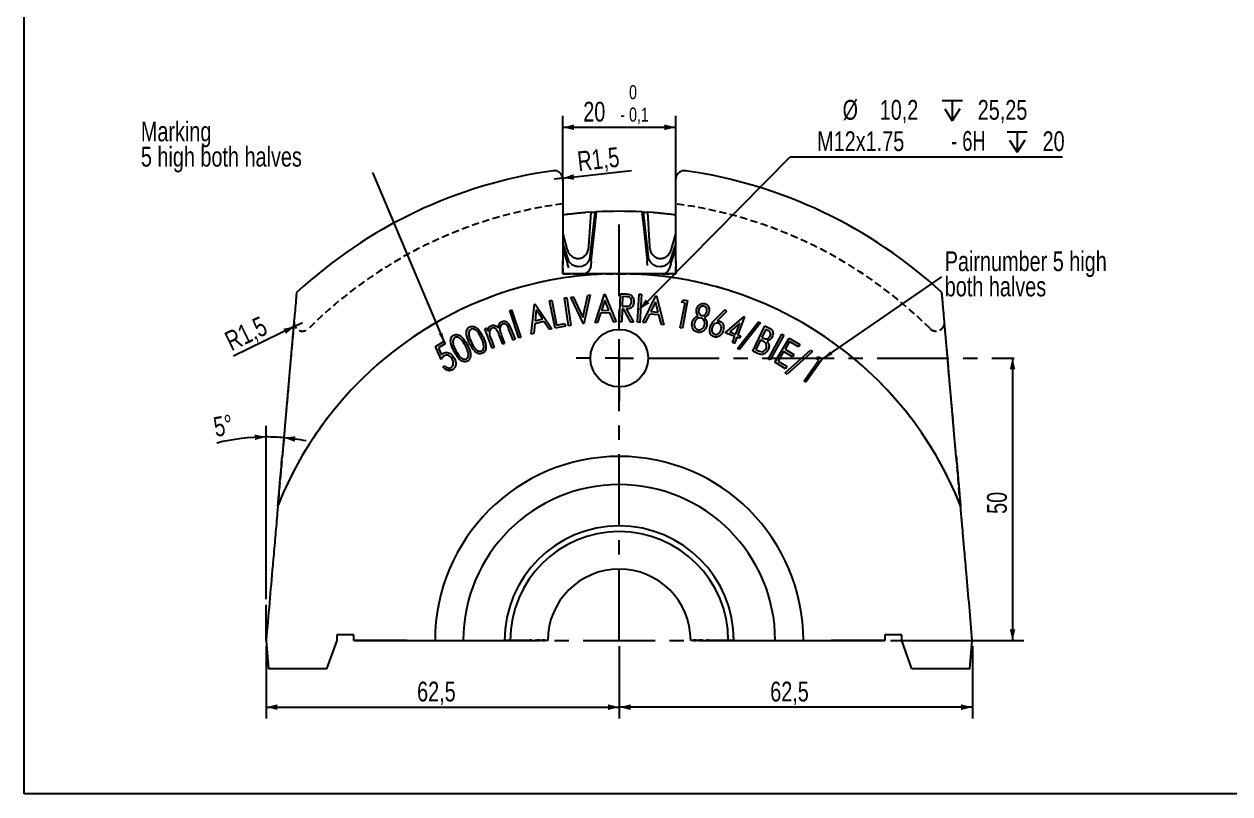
# Model space of a CAD drawing. Header units: millimetres. Extents: x 8 to 832, y 8 to 585.
# Drawn here: x 8 to 221.4, y 8 to 144.3 of the extents above; entities that cross this region are included whole.
import ezdxf

# ---------------------------------------------------------------- set-up
doc = ezdxf.new("R2010")
doc.units = ezdxf.units.MM
doc.linetypes.add('CENTERX2', pattern=[20.32, 12.7, -2.54, 2.54, -2.54])
doc.linetypes.add('HIDDEN', pattern=[1.905, 1.27, -0.635])
for name, color, linetype in [('CENTERLINE', 4, 'CENTERX2'), ('DIMENSIONS', 2, 'Continuous'), ('HIDDEN', 3, 'HIDDEN'), ('TEXT', 2, 'Continuous')]:
    doc.layers.add(name, color=color, linetype=linetype)
doc.layers.add('OUTLINE', color=7, linetype='Continuous', lineweight=25)
doc.styles.add('SLDTEXTSTYLE0', font='TXT', dxfattribs={"width": 0.75})
doc.styles.add('SLDTEXTSTYLE6', font='TXT', dxfattribs={"width": 0.6875})
doc.dimstyles.new('SLDDIMSTYLE14', dxfattribs={"dimtxt": 3.5, "dimasz": 2, "dimexe": 0, "dimexo": 0.0625, "dimgap": 0.875, "dimtad": 1, "dimdec": 4, "dimzin": 12, "dimdsep": 46, "dimtxsty": 'SLDTEXTSTYLE0', "dimsah": 1, "dimcen": 0.09, "dimazin": 3, "dimtfac": 1, "dimtofl": 0, "dimtmove": 0, "dimatfit": 3, "dimfxl": 0, "dimfrac": 2, "dimtolj": 1, "dimtzin": 12, "dimarcsym": 0})
doc.dimstyles.new('SLDDIMSTYLE2', dxfattribs={"dimtxt": 3.5, "dimasz": 2, "dimexe": 0, "dimexo": 0.0625, "dimgap": 0.875, "dimtad": 1, "dimrnd": 1e-09, "dimzin": 12, "dimdsep": 46, "dimtxsty": 'SLDTEXTSTYLE0', "dimsah": 1, "dimcen": 0.09, "dimadec": 0, "dimazin": 3, "dimtfac": 1, "dimtofl": 0, "dimtmove": 0, "dimatfit": 3, "dimfxl": 0, "dimfrac": 2, "dimtolj": 1, "dimtzin": 12, "dimarcsym": 0})
doc.dimstyles.new('SLDDIMSTYLE21', dxfattribs={"dimtxt": 0.18, "dimasz": 2, "dimexe": 0, "dimexo": 0.0625, "dimgap": 0, "dimtad": 0, "dimtih": 1, "dimtoh": 1, "dimdec": 0, "dimrnd": 1e-09, "dimzin": 0, "dimdsep": 46, "dimtxsty": 'Standard', "dimsah": 1, "dimcen": 0.09, "dimadec": 0, "dimazin": 0, "dimtfac": 2, "dimtdec": 0, "dimtofl": 0, "dimtmove": 0, "dimatfit": 3, "dimfxl": 0, "dimfrac": 2, "dimtolj": 1, "dimtzin": 0, "dimarcsym": 0})
doc.dimstyles.new('SLDDIMSTYLE23', dxfattribs={"dimtxt": 3.5, "dimasz": 2, "dimexe": 0, "dimexo": 0.0625, "dimgap": 0.875, "dimtad": 1, "dimdec": 1, "dimrnd": 1e-09, "dimzin": 12, "dimdsep": 46, "dimtxsty": 'SLDTEXTSTYLE0', "dimsah": 1, "dimcen": 0.09, "dimadec": 0, "dimazin": 3, "dimtol": 1, "dimtm": 0.1, "dimtfac": 1, "dimtdec": 1, "dimtofl": 0, "dimtmove": 0, "dimatfit": 3, "dimfxl": 0, "dimfrac": 2, "dimtolj": 1, "dimarcsym": 0})
doc.dimstyles.new('SLDDIMSTYLE24', dxfattribs={"dimtxt": 3.5, "dimasz": 2, "dimexe": 0, "dimexo": 0.0625, "dimgap": 0.875, "dimtad": 0, "dimtih": 1, "dimtoh": 1, "dimdec": 1, "dimrnd": 1e-09, "dimzin": 12, "dimdsep": 46, "dimtxsty": 'SLDTEXTSTYLE0', "dimsah": 1, "dimcen": 0, "dimadec": 0, "dimazin": 3, "dimtfac": 1, "dimtofl": 0, "dimtmove": 0, "dimatfit": 3, "dimfxl": 0, "dimfrac": 2, "dimtolj": 1, "dimtzin": 12, "dimarcsym": 0})
doc.dimstyles.new('SLDDIMSTYLE6', dxfattribs={"dimtxt": 3.5, "dimasz": 2, "dimexe": 0, "dimexo": 0.0625, "dimgap": 0.875, "dimtad": 1, "dimrnd": 1e-09, "dimzin": 12, "dimdsep": 46, "dimtxsty": 'SLDTEXTSTYLE0', "dimsah": 1, "dimcen": 0, "dimadec": 0, "dimazin": 3, "dimtfac": 1, "dimtofl": 0, "dimtmove": 0, "dimatfit": 3, "dimfxl": 0, "dimfrac": 2, "dimtolj": 1, "dimtzin": 12, "dimarcsym": 0})

# ---------------------------------------------------------------- blocks, each defined once
blk = doc.blocks.new('_D_85')
at = {"layer": 'DIMENSIONS'}
for p, q in [((50.84, 34.16), (50.84, 21.36)), ((113.34, 34.16), (113.34, 21.36)), ((50.84, 23.36), (113.34, 23.36))]:
    blk.add_line(p, q, dxfattribs=at)
for points in [[(50.84, 23.36), (52.84, 22.86), (52.84, 23.86)], [(113.34, 23.36), (111.34, 23.86), (111.34, 22.86)]]:
    blk.add_solid(points, dxfattribs=at)
at = {"layer": 'DIMENSIONS', "insert": (77.56, 27.87), "char_height": 3.5, "attachment_point": 1, "style": 'SLDTEXTSTYLE0'}
blk.add_mtext('62,5', dxfattribs=at)
blk = doc.blocks.new('_D_86')
at = {"layer": 'DIMENSIONS'}
for p, q in [((113.34, 34.16), (113.34, 21.36)), ((175.84, 34.16), (175.84, 21.36)), ((175.84, 23.36), (113.34, 23.36))]:
    blk.add_line(p, q, dxfattribs=at)
for points in [[(113.34, 23.36), (115.34, 22.86), (115.34, 23.86)], [(175.84, 23.36), (173.84, 23.86), (173.84, 22.86)]]:
    blk.add_solid(points, dxfattribs=at)
at = {"layer": 'DIMENSIONS', "insert": (140.06, 27.87), "char_height": 3.5, "attachment_point": 1, "style": 'SLDTEXTSTYLE0'}
blk.add_mtext('62,5', dxfattribs=at)
blk = doc.blocks.new('_D_87')
at = {"layer": 'DIMENSIONS'}
for p, q in [((182.95, 85.16), (182.95, 35.16)), ((161.34, 35.16), (184.95, 35.16))]:
    blk.add_line(p, q, dxfattribs=at)
for points in [[(182.95, 85.16), (182.45, 83.16), (183.45, 83.16)], [(182.95, 35.16), (183.45, 37.16), (182.45, 37.16)]]:
    blk.add_solid(points, dxfattribs=at)
at = {"layer": 'DIMENSIONS', "insert": (178.44, 57.58), "char_height": 3.5, "attachment_point": 1, "rotation": 90, "style": 'SLDTEXTSTYLE0'}
blk.add_mtext('50', dxfattribs=at)
blk = doc.blocks.new('_D_88')
at = {"layer": 'DIMENSIONS'}
blk.add_line((50.84, 42.48), (50.84, 73.2), dxfattribs=at)
for start, end in [(90, 103.9937), (85, 90), (78.6498, 85)]:
    blk.add_arc((50.84, 35.16), 36.04, start, end, dxfattribs=at)
for points in [[(50.84, 71.2), (48.82, 71.65), (48.85, 70.65)], [(53.98, 71.06), (55.91, 70.34), (56.02, 71.33)]]:
    blk.add_solid(points, dxfattribs=at)
at = {"layer": 'DIMENSIONS', "insert": (41.28, 74.63), "char_height": 3.5, "attachment_point": 1, "rotation": 10.4587, "style": 'SLDTEXTSTYLE0'}
blk.add_mtext('5°', dxfattribs=at)
blk = doc.blocks.new('_D_89')
at = {"layer": 'DIMENSIONS'}
for p, q in [((103.34, 116.54), (103.34, 128.04)), ((103.34, 126.04), (123.34, 126.04)), ((123.34, 116.54), (123.34, 128.04))]:
    blk.add_line(p, q, dxfattribs=at)
for points in [[(103.34, 126.04), (105.34, 125.54), (105.34, 126.54)], [(123.34, 126.04), (121.34, 126.54), (121.34, 125.54)]]:
    blk.add_solid(points, dxfattribs=at)
at = {"layer": 'DIMENSIONS', "attachment_point": 1, "style": 'SLDTEXTSTYLE0'}
for s, insert, char_height in [('0', (115.08, 133.51), 2.5), ('20', (106.97, 130.56), 3.5), ('-', (113.52, 129.54), 2.5), ('0,1', (115.08, 129.54), 2.5)]:
    blk.add_mtext(s, dxfattribs=dict(at, insert=insert, char_height=char_height))
blk = doc.blocks.new('SW_SYMBOL_HOLE_DEPTH')
at = {"layer": 'DIMENSIONS', "color": 0}
for p, q in [((0, 875), (800, 875)), ((100, 555), (400, 75)), ((400, 875), (400, 75)), ((700, 555), (400, 75))]:
    blk.add_line(p, q, dxfattribs=at)
blk = doc.blocks.new('_D_90')
at = {"layer": 'DIMENSIONS'}
for p, q in [((116.92, 93.79), (143.61, 120.82)), ((143.61, 120.82), (191.79, 120.82))]:
    blk.add_line(p, q, dxfattribs=at)
blk.add_solid([(116.92, 93.79), (118.68, 94.86), (117.97, 95.56)], dxfattribs=at)
at = {"layer": 'DIMENSIONS', "xscale": 0.004470703125, "yscale": 0.004470703125, "zscale": 0.004470703125}
for p in [(170.5, 126.85), (181.98, 121.3)]:
    blk.add_blockref('SW_SYMBOL_HOLE_DEPTH', p, dxfattribs=at)
at = {"layer": 'DIMENSIONS', "char_height": 3.5, "attachment_point": 1}
for s, insert, style in [('%%c', (152.87, 130.88), 'SLDTEXTSTYLE0'), ('10,2', (159.44, 130.88), 'SLDTEXTSTYLE0'), ('25,25', (176.79, 130.88), 'SLDTEXTSTYLE0'), ('M12x1.75', (148.37, 125.33), 'SLDTEXTSTYLE0'), ('- 6H', (172.09, 125.38), 'SLDTEXTSTYLE6'), ('20', (188.27, 125.33), 'SLDTEXTSTYLE0')]:
    blk.add_mtext(s, dxfattribs=dict(at, insert=insert, style=style))
blk = doc.blocks.new('_D_91')
at = {"layer": 'DIMENSIONS'}
for q in [(115.5, 118.41), (101.84, 116.86)]:
    blk.add_line((103.33, 117.03), q, dxfattribs=at)
blk.add_solid([(103.33, 117.03), (105.37, 116.75), (105.26, 117.75)], dxfattribs=at)
at = {"layer": 'DIMENSIONS', "insert": (105.76, 121.73), "char_height": 3.5, "attachment_point": 1, "rotation": 6.4889, "style": 'SLDTEXTSTYLE0'}
blk.add_mtext('R1,5', dxfattribs=at)
blk = doc.blocks.new('_D_92')
at = {"layer": 'DIMENSIONS'}
for q in [(45.08, 85.54), (57.27, 91.45)]:
    blk.add_line((55.92, 90.8), q, dxfattribs=at)
blk.add_solid([(55.92, 90.8), (53.9, 90.37), (54.34, 89.47)], dxfattribs=at)
at = {"layer": 'DIMENSIONS', "insert": (43.16, 89.49), "char_height": 3.5, "attachment_point": 1, "rotation": 25.8867, "style": 'SLDTEXTSTYLE0'}
blk.add_mtext('R1,5', dxfattribs=at)
blk = doc.blocks.new('SW_NOTE_0_11')
at = {"layer": 'TEXT', "color": 0, "char_height": 3.5, "attachment_point": 1, "style": 'SLDTEXTSTYLE0'}
for s, insert in [('Marking', (-41.03, 9.02)), ('5 high both halves', (-41.03, 4.55))]:
    blk.add_mtext(s, dxfattribs=dict(at, insert=insert))
blk = doc.blocks.new('SW_NOTE_0_12')
at = {"layer": 'TEXT', "color": 0, "char_height": 3.5, "attachment_point": 1, "style": 'SLDTEXTSTYLE0'}
for s, insert in [('Pairnumber 5 high', (0.53, 4.5)), ('both halves', (0.53, 0.03))]:
    blk.add_mtext(s, dxfattribs=dict(at, insert=insert))
blk = doc.blocks.new('SW_CENTERMARKSYMBOL_0')
at = {"layer": 'CENTERLINE', "color": 0}
for p, q in [((0, 5), (0, 7.6)), ((0, 0), (0, 2.5)), ((-5, 0), (-7.6, 0)), ((0, 0), (-2.5, 0)), ((0, 0), (0, -2.5)), ((0, 0), (2.5, 0)), ((5, 0), (69.88, 0)), ((0, -5), (0, -7.6))]:
    blk.add_line(p, q, dxfattribs=at)

msp = doc.modelspace()

# ---------------------------------------------------------------- linework, layer by layer
at = {"layer": 'CENTERLINE'}
for p, q in [((113.3351, 35.16124), (113.3351, 111.16124)), ((66.3351, 35.16124), (160.3351, 35.16124))]:
    msp.add_line(p, q, dxfattribs=at)
at = {"layer": 'HIDDEN'}
for p, q in [((103.3351, 112.46715), (103.3351, 100.11124)), ((123.3351, 100.11124), (123.3351, 112.46715)), ((103.3351, 100.11124), (113.3351, 100.11124)), ((113.3351, 100.11124), (123.3351, 100.11124)), ((55.77123, 91.58145), (52.92147, 59.00859)), ((173.74872, 59.00859), (170.89897, 91.58145))]:
    msp.add_line(p, q, dxfattribs=at)
for centre, radius, start, end in [((113.3351, 35.16124), 77.95, 97.3706368, 134.8878689), ((113.3351, 35.16124), 77.95, 97.3706368, 134.8878689), ((113.3351, 35.16124), 77.95, 45.1121311, 82.6293632), ((113.3351, 35.16124), 77.95, 45.1121311, 82.6293632), ((113.3351, 35.16124), 64.95, 90, 158.4591334), ((113.3351, 35.16124), 64.95, 21.5408666, 90), ((57.26552, 91.45071), 1.5, 175, 314.8878689), ((169.40468, 91.45071), 1.5, 225.1121311, 5)]:
    msp.add_arc(centre, radius, start, end, dxfattribs=at)
at = {"layer": 'OUTLINE'}
for p, q in [((8, 8), (8, 585)), ((103.3351, 115.54158), (103.3351, 102.37138)), ((123.3351, 102.37138), (123.3351, 115.54158)), ((108.35126, 110.99765), (107.33915, 110.92435)), ((107.97136, 104.90919), (108.35126, 110.99765)), ((109.02734, 111.03906), (108.16141, 103.101)), ((108.35126, 110.99765), (109.02204, 111.03876)), ((108.42283, 102.8628), (109.22789, 111.05018)), ((109.22789, 111.05018), (109.02734, 111.03906)), ((117.44231, 111.05018), (118.24736, 102.8628)), ((117.64286, 111.03906), (117.44231, 111.05018)), ((118.50878, 103.101), (117.64286, 111.03906)), ((117.64816, 111.03876), (118.31893, 110.99765)), ((118.31893, 110.99765), (118.69883, 104.90919)), ((119.33105, 110.92435), (118.31893, 110.99765)), ((103.3351, 107.17422), (104.08021, 104.50022)), ((108.39651, 102.30613), (109.06444, 108.66101)), ((117.60576, 108.66101), (118.27368, 102.30613)), ((122.58999, 104.50022), (123.3351, 107.17422)), ((104.27025, 102.69202), (103.3351, 105.53206)), ((103.3351, 104.7005), (104.07487, 102.37067)), ((123.3351, 105.53206), (122.39994, 102.69202)), ((122.59533, 102.37067), (123.3351, 104.7005)), ((103.3351, 104.54464), (104.20555, 101.86564)), ((122.46464, 101.86564), (123.3351, 104.54464)), ((104.42958, 101.17617), (104.20555, 101.86564)), ((106.70394, 101.4144), (106.04654, 101.3453)), ((108.39651, 102.30613), (108.32073, 101.58515)), ((118.34946, 101.58515), (118.27368, 102.30613)), ((120.62365, 101.3453), (119.96626, 101.4144)), ((122.46464, 101.86564), (122.24062, 101.17617)), ((106.9155, 92.34448), (107.79291, 96.2988)), ((108.21358, 96.34588), (107.08277, 91.2307)), ((107.79291, 96.2988), (108.21358, 96.34588)), ((109.05217, 91.44123), (110.71383, 96.47529)), ((110.71383, 96.47529), (110.80898, 96.47829)), ((110.80898, 96.47829), (112.77713, 91.56543)), ((113.38506, 91.59317), (113.54231, 96.56612)), ((113.54231, 96.56612), (114.31254, 96.54109)), ((113.9129, 96.06632), (113.85982, 94.37562)), ((114.59399, 96.04529), (113.9129, 96.06632)), ((116.57554, 91.51416), (116.88003, 96.48711)), ((116.88003, 96.48711), (117.26664, 96.46308)), ((117.26664, 96.46308), (116.96216, 91.49012)), ((117.50501, 91.45209), (119.82372, 96.19668)), ((119.82372, 96.19668), (119.91888, 96.18767)), ((119.91888, 96.18767), (121.22997, 91.0805)), ((97.77778, 89.41949), (98.34769, 94.70194)), ((98.34769, 94.70194), (98.43984, 94.72498)), ((98.43984, 94.72498), (101.4146, 90.33295)), ((100.99711, 95.33074), (101.38173, 95.40686)), ((101.97167, 90.44993), (100.99711, 95.33074)), ((101.38173, 95.40686), (102.26213, 90.99681)), ((103.67489, 95.812), (104.06151, 95.86708)), ((104.37602, 90.88512), (103.67489, 95.812)), ((104.06151, 95.86708), (104.76264, 90.9402)), ((104.7881, 95.96227), (105.20877, 96.00934)), ((106.99864, 91.22168), (104.7881, 95.96227)), ((105.20877, 96.00934), (106.9155, 92.34448)), ((110.79597, 95.4226), (110.191, 93.59868)), ((111.51411, 93.64275), (110.79597, 95.4226)), ((113.85982, 94.37562), (114.52488, 94.34758)), ((119.76663, 95.147), (118.92328, 93.42826)), ((120.2464, 93.29605), (119.76663, 95.147)), ((124.13956, 90.55517), (124.9789, 94.95821)), ((124.37894, 95.0724), (124.69845, 95.50609)), ((124.9789, 94.95821), (124.37894, 95.0724)), ((125.44966, 95.36286), (124.51917, 90.48205)), ((124.69845, 95.50609), (125.44966, 95.36286)), ((55.82552, 92.202), (53.68175, 67.69861)), ((93.94653, 93.59268), (94.29709, 93.70786)), ((95.54509, 88.7309), (93.94653, 93.59268)), ((94.29709, 93.70786), (95.89565, 88.84608)), ((98.65118, 93.68832), (98.44084, 91.77326)), ((98.44084, 91.77326), (99.73191, 92.09677)), ((99.73191, 92.09677), (98.65118, 93.68832)), ((110.03374, 93.11291), (109.48286, 91.45626)), ((111.70041, 93.168), (110.03374, 93.11291)), ((110.191, 93.59868), (111.51411, 93.64275)), ((112.36247, 91.55241), (111.70041, 93.168)), ((113.84479, 93.89285), (113.77168, 91.58015)), ((114.06515, 93.88584), (113.84479, 93.89285)), ((115.38025, 91.53007), (114.06515, 93.88584)), ((114.54091, 93.87081), (115.85902, 91.51504)), ((118.70193, 92.96952), (117.9357, 91.40903)), ((120.3686, 92.80326), (118.70193, 92.96952)), ((118.92328, 93.42826), (120.2464, 93.29605)), ((120.81531, 91.12156), (120.3686, 92.80326)), ((130.27793, 91.96402), (132.07881, 93.75889)), ((132.30517, 93.40933), (130.6946, 91.78173)), ((132.06581, 89.62812), (135.45824, 92.56381)), ((132.07881, 93.75889), (132.30517, 93.40933)), ((135.53236, 92.53677), (134.33344, 89.29558)), ((135.45824, 92.56381), (135.53236, 92.53677)), ((172.98845, 67.69861), (170.84468, 92.202)), ((89.53265, 90.36939), (89.8762, 90.50361)), ((90.8738, 86.92989), (89.53265, 90.36939)), ((89.8762, 90.50361), (90.10757, 89.90966)), ((94.54267, 88.36118), (93.8105, 90.23918)), ((94.16406, 90.3774), (94.89623, 88.4994)), ((98.38876, 91.26344), (98.19845, 89.52466)), ((100.01636, 91.67209), (98.38876, 91.26344)), ((101.00895, 90.23079), (100.01636, 91.67209)), ((101.4146, 90.33295), (101.00895, 90.23079)), ((103.82463, 90.81952), (101.97167, 90.44993)), ((102.26213, 90.99681), (103.73048, 91.29028)), ((103.73048, 91.29028), (103.82463, 90.81952)), ((104.76264, 90.9402), (104.37602, 90.88512)), ((107.08277, 91.2307), (106.99864, 91.22168)), ((109.48286, 91.45626), (109.05217, 91.44123)), ((112.77713, 91.56543), (112.36247, 91.55241)), ((113.77168, 91.58015), (113.38506, 91.59317)), ((115.85902, 91.51504), (115.38025, 91.53007)), ((116.96216, 91.49012), (116.57554, 91.51416)), ((117.9357, 91.40903), (117.50501, 91.45209)), ((121.22997, 91.0805), (120.81531, 91.12156)), ((124.51917, 90.48205), (124.13956, 90.55517)), ((134.687, 91.3679), (132.89914, 89.82643)), ((132.89914, 89.82643), (133.96986, 89.4298)), ((133.96986, 89.4298), (134.687, 91.3679)), ((134.27764, 86.8489), (137.98157, 91.57947)), ((138.35817, 91.42322), (134.65024, 86.69465)), ((136.98001, 86.40855), (139.12945, 90.87469)), ((137.98157, 91.57947), (138.35817, 91.42322)), ((139.26166, 90.27173), (138.57356, 88.84244)), ((139.12945, 90.87469), (139.81855, 90.54216)), ((139.66531, 90.07742), (139.26166, 90.27173)), ((80.83015, 87.21665), (82.26545, 88.08203)), ((82.50784, 87.67939), (81.32695, 86.96725)), ((82.26545, 88.08203), (82.50784, 87.67939)), ((90.64944, 88.52143), (91.21735, 87.0641)), ((92.70573, 87.64503), (92.01963, 89.40585)), ((92.52444, 89.1264), (93.04928, 87.77925)), ((93.04928, 87.77925), (92.70573, 87.64503)), ((94.89623, 88.4994), (94.54267, 88.36118)), ((95.89565, 88.84608), (95.54509, 88.7309)), ((98.19845, 89.52466), (97.77778, 89.41949)), ((133.80459, 88.98409), (132.06581, 89.62812)), ((133.40495, 87.90336), (133.80459, 88.98409)), ((133.76853, 87.76914), (133.40495, 87.90336)), ((134.16818, 88.84987), (133.76853, 87.76914)), ((134.60788, 88.68661), (134.16818, 88.84987)), ((134.33344, 89.29558), (134.77314, 89.13232)), ((134.77314, 89.13232), (134.60788, 88.68661)), ((138.35721, 88.39272), (137.5329, 86.68098)), ((138.55453, 88.29757), (138.35721, 88.39272)), ((138.57356, 88.84244), (138.77288, 88.74628)), ((139.73441, 85.04983), (142.10921, 89.42383)), ((142.44976, 89.23853), (140.07496, 84.86454)), ((140.85534, 84.43026), (143.39741, 88.71211)), ((142.10921, 89.42383), (142.44976, 89.23853)), ((143.48255, 88.09112), (142.68727, 86.75198)), ((143.39741, 88.71211), (145.32349, 87.56828)), ((145.07309, 87.14661), (143.48255, 88.09112)), ((145.32349, 87.56828), (145.07309, 87.14661)), ((81.79169, 84.92899), (80.83015, 87.21665)), ((81.32695, 86.96725), (81.8598, 85.71324)), ((91.21735, 87.0641), (90.8738, 86.92989)), ((134.65024, 86.69465), (134.27764, 86.8489)), ((137.94055, 85.94581), (136.98001, 86.40855)), ((137.5329, 86.68098), (137.96559, 86.47265)), ((142.43888, 86.33231), (141.44128, 84.65262)), ((144.0154, 85.39581), (142.43888, 86.33231)), ((142.68727, 86.75198), (144.26379, 85.81548)), ((142.73333, 82.55148), (147.2125, 86.54688)), ((147.55504, 86.32752), (143.07287, 82.33414)), ((144.26379, 85.81548), (144.0154, 85.39581)), ((147.2125, 86.54688), (147.55504, 86.32752)), ((148.1552, 85.14771), (148.62695, 85.40913)), ((148.62695, 85.40913), (149.25096, 84.96642)), ((82.11921, 83.61589), (82.45976, 83.82121)), ((140.07496, 84.86454), (139.73441, 85.04983)), ((142.7674, 83.29445), (140.85534, 84.43026)), ((141.44128, 84.65262), (143.0178, 83.71612)), ((143.0178, 83.71612), (142.7674, 83.29445)), ((146.05785, 81.1383), (148.655, 84.79314)), ((149.25096, 84.96642), (146.37235, 80.91494)), ((148.655, 84.79314), (148.1552, 85.14771)), ((143.07287, 82.33414), (142.73333, 82.55148)), ((146.37235, 80.91494), (146.05785, 81.1383)), ((50.8351, 35.16124), (50.8351, 41.47657)), ((50.8351, 35.16124), (51.27254, 30.16124)), ((63.3351, 35.16124), (61.51525, 30.16124)), ((66.3351, 36.16124), (63.3351, 36.16124)), ((63.3351, 36.16124), (63.3351, 35.16124)), ((66.3351, 35.16124), (66.3351, 36.16124)), ((74.09557, 35.16124), (66.3351, 35.16124)), ((75.82762, 35.16124), (74.09557, 35.16124)), ((75.82762, 35.16124), (80.7351, 35.16124)), ((80.7351, 35.16124), (85.7351, 35.16124)), ((85.7351, 35.16124), (93.0351, 35.16124)), ((94.0351, 35.16124), (93.0351, 35.16124)), ((95.02907, 35.16124), (94.0351, 35.16124)), ((95.9351, 35.16124), (95.02907, 35.16124)), ((96.4351, 35.16124), (95.9351, 35.16124)), ((97.52922, 35.16124), (96.4351, 35.16124)), ((97.52954, 35.26124), (97.88186, 35.26124)), ((98.72676, 35.16124), (98.3351, 35.16124)), ((98.72676, 35.16124), (99.21635, 35.16124)), ((98.72711, 35.26124), (99.2167, 35.26124)), ((99.70593, 35.16124), (99.21635, 35.16124)), ((99.70593, 35.16124), (100.19551, 35.16124)), ((99.7063, 35.26124), (100.19589, 35.26124)), ((100.6851, 35.16124), (100.19551, 35.16124)), ((126.47468, 35.16124), (125.9851, 35.16124)), ((126.4743, 35.26124), (126.9639, 35.26124)), ((126.47468, 35.16124), (126.96427, 35.16124)), ((127.45385, 35.16124), (126.96427, 35.16124)), ((127.45349, 35.26124), (127.94309, 35.26124)), ((127.45385, 35.16124), (127.94343, 35.16124)), ((128.3351, 35.16124), (127.94343, 35.16124)), ((128.78833, 35.26124), (129.14066, 35.26124)), ((130.2351, 35.16124), (129.14097, 35.16124)), ((130.7351, 35.16124), (130.2351, 35.16124)), ((131.64112, 35.16124), (130.7351, 35.16124)), ((132.6351, 35.16124), (131.64112, 35.16124)), ((133.6351, 35.16124), (132.6351, 35.16124)), ((133.6351, 35.16124), (140.9351, 35.16124)), ((140.9351, 35.16124), (145.9351, 35.16124)), ((145.9351, 35.16124), (150.84258, 35.16124)), ((152.57463, 35.16124), (150.84258, 35.16124)), ((160.3351, 35.16124), (152.57463, 35.16124)), ((163.3351, 36.16124), (160.3351, 36.16124)), ((160.3351, 36.16124), (160.3351, 35.16124)), ((163.3351, 35.16124), (163.3351, 36.16124)), ((165.15495, 30.16124), (163.3351, 35.16124)), ((175.39765, 30.16124), (175.8351, 35.16124)), ((61.51525, 30.16124), (51.5872, 30.16124)), ((175.08299, 30.16124), (165.15495, 30.16124)), ((175.39765, 30.16124), (175.08299, 30.16124)), ((832, 8), (8, 8))]:
    msp.add_line(p, q, dxfattribs=at)
msp.add_circle((113.3351, 85.16124), 5.1, dxfattribs=at)
for radius, start, end in [(84, 98.0127777, 132.8351284), (84, 47.1648716, 81.9872223), (76, 86.968655, 93.031345), (64.95, 21.5408666, 158.4591334), (32.6, 0, 180), (27.6, 0, 180), (20.3, 0, 180), (19.3, 0, 180), (12.65, 0, 180), (15.80588, 179.6375009, 180), (15.10595, 179.6207044, 180), (14.60833, 179.607784, 180), (14.11875, 179.5941832, 180), (13.62917, 179.5796053, 180), (13.13958, 179.563941, 180), (13.13958, 0, 0.436059), (13.62917, 0, 0.4203947), (14.11875, 0, 0.4058168), (14.60833, 0, 0.392216), (15.10595, 0, 0.3792956), (15.80588, 0, 0.3624991)]:
    msp.add_arc((113.3351, 35.16124), radius, start, end, dxfattribs=at)
for points, knots in [([(103.3351, 116.85579), (103.31553, 117.0312), (103.27129, 117.4279), (102.92888, 117.94181), (102.36156, 118.32471), (101.88148, 118.37697), (101.62811, 118.34144), (101.62601, 118.34115)], [0, 0, 0, 0, 0.160339911, 0.36262841, 0.64738184, 0.997076786, 1, 1, 1, 1]), ([(125.04419, 118.34115), (125.04209, 118.34144), (124.78869, 118.37697), (124.30865, 118.32471), (123.74132, 117.94181), (123.39891, 117.4279), (123.35466, 117.0312), (123.3351, 116.85579)], [0, 0, 0, 0, 0.0029233564, 0.3526182733, 0.6373715477, 0.8396600299, 1, 1, 1, 1]), ([(103.3351, 116.85579), (103.3351, 116.64865), (103.3351, 116.22754), (103.3351, 115.77269), (103.3351, 115.54158)], [0, 0, 0, 0, 0.491895287, 1, 1, 1, 1]), ([(123.3351, 115.54158), (123.3351, 115.88487), (123.3351, 116.34028), (123.3351, 116.75395), (123.3351, 116.85579)], [0, 0, 0, 0, 0.753797238, 1, 1, 1, 1]), ([(109.06444, 108.66101), (109.09884, 108.98837), (109.1677, 109.6435), (109.24918, 110.41872), (109.30524, 110.95215), (109.31244, 111.0206), (109.31605, 111.0549)], [0, 0, 0, 0, 0.250579477, 0.50147869, 0.750193497, 1, 1, 1, 1]), ([(117.35415, 111.0549), (117.35759, 111.02217), (117.36447, 110.95672), (117.41826, 110.44492), (117.49898, 109.67694), (117.56921, 109.00871), (117.60576, 108.66101)], [0, 0, 0, 0, 0.244134299, 0.488271377, 0.733727372, 1, 1, 1, 1]), ([(107.33915, 110.92435), (107.3258, 110.92329), (107.25512, 110.91769), (107.02155, 110.89898), (106.53719, 110.85714), (106.03775, 110.81061), (105.53932, 110.76088), (105.05972, 110.70983), (104.69519, 110.66873), (104.28185, 110.62053), (103.81474, 110.56314), (103.5453, 110.52812), (103.46651, 110.5178), (103.44799, 110.51537)], [0, 0, 0, 0, 0.0386958386, 0.2049789517, 0.3199723515, 0.406291939, 0.4781668862, 0.550229705, 0.6188373199, 0.6550743053, 0.7787722475, 0.9479965364, 1, 1, 1, 1]), ([(123.22221, 110.51537), (123.20482, 110.51765), (123.13013, 110.52743), (122.88276, 110.55959), (122.39926, 110.61932), (121.90075, 110.67752), (121.40449, 110.73216), (120.92717, 110.78156), (120.56549, 110.81672), (120.1527, 110.85527), (119.68562, 110.896), (119.42393, 110.91697), (119.34735, 110.92305), (119.33105, 110.92435)], [0, 0, 0, 0, 0.049231073, 0.211510984, 0.324916104, 0.410148088, 0.481617576, 0.553254293, 0.62196858, 0.657931077, 0.782743305, 0.953769992, 1, 1, 1, 1]), ([(104.08021, 104.50022), (104.17647, 104.24429), (104.36131, 103.7529), (104.87251, 103.1992), (105.47405, 102.86313), (106.10218, 102.76869), (106.69091, 102.89919), (107.19064, 103.2025), (107.6, 103.6674), (107.88328, 104.25597), (107.94257, 104.69568), (107.97136, 104.90919)], [0, 0, 0, 0, 0.139319943, 0.267502406, 0.375009777, 0.483017624, 0.578919827, 0.672203003, 0.77318527, 0.889864858, 1, 1, 1, 1]), ([(118.69883, 104.90919), (118.71338, 104.77833), (118.75844, 104.37296), (118.99567, 103.76663), (119.47433, 103.18962), (120.0671, 102.8546), (120.69398, 102.77367), (121.26699, 102.8993), (121.7868, 103.19995), (122.244, 103.68682), (122.48539, 104.15734), (122.57451, 104.44947), (122.58999, 104.50022)], [0, 0, 0, 0, 0.06755943, 0.209267275, 0.32568722, 0.442794324, 0.543340389, 0.636253783, 0.733266123, 0.843122072, 0.972744774, 1, 1, 1, 1]), ([(106.04654, 101.3453), (105.82553, 101.37934), (105.38164, 101.44772), (104.80983, 101.81635), (104.441, 102.25839), (104.31534, 102.57753), (104.27025, 102.69202)], [0, 0, 0, 0, 0.279109181, 0.560561806, 0.842350336, 1, 1, 1, 1]), ([(108.16141, 103.101), (108.1224, 102.90661), (108.03971, 102.49459), (107.66647, 101.95371), (107.19166, 101.58168), (106.84143, 101.46155), (106.70394, 101.4144)], [0, 0, 0, 0, 0.252624603, 0.535452456, 0.817636877, 1, 1, 1, 1]), ([(119.96626, 101.4144), (119.75715, 101.49365), (119.33718, 101.65282), (118.85451, 102.13228), (118.58564, 102.64135), (118.52908, 102.97963), (118.50878, 103.101)], [0, 0, 0, 0, 0.2791096072, 0.5605626152, 0.8423493456, 1, 1, 1, 1]), ([(122.39994, 102.69202), (122.32136, 102.50999), (122.15481, 102.12417), (121.67728, 101.67271), (121.1355, 101.40752), (120.76794, 101.36284), (120.62365, 101.3453)], [0, 0, 0, 0, 0.252622786, 0.53545348, 0.817636469, 1, 1, 1, 1]), ([(103.3351, 100.11124), (103.3351, 100.32367), (103.3351, 100.78529), (103.3351, 101.59492), (103.3351, 102.15044), (103.3351, 102.36834), (103.3351, 102.37138)], [0, 0, 0, 0, 0.34151408, 0.742140238, 0.996402634, 1, 1, 1, 1]), ([(108.32073, 101.58515), (108.26879, 101.35596), (108.14931, 100.82876), (107.77983, 100.33881), (107.44933, 100.16746), (107.34089, 100.11124)], [0, 0, 0, 0, 0.340689724, 0.783671076, 1, 1, 1, 1]), ([(122.24062, 101.17617), (122.14426, 100.95774), (121.93653, 100.4868), (121.58091, 100.24232), (121.39023, 100.11124)], [0, 0, 0, 0, 0.463818052, 1, 1, 1, 1]), ([(123.3351, 102.37138), (123.3351, 102.36834), (123.3351, 102.02283), (123.3351, 101.332), (123.3351, 100.57466), (123.3351, 100.22188), (123.3351, 100.11124)], [0, 0, 0, 0, 0.003599324, 0.409109032, 0.814682201, 1, 1, 1, 1]), ([(113.3351, 100.11124), (113.31849, 100.11124), (111.34647, 100.11124), (108.02444, 100.11124), (104.6957, 100.11124), (103.3351, 100.11124)], [0, 0, 0, 0, 0.004997415, 0.593298695, 1, 1, 1, 1]), ([(123.3351, 100.11124), (121.9745, 100.11124), (118.64576, 100.11124), (115.32373, 100.11124), (113.35171, 100.11124), (113.3351, 100.11124)], [0, 0, 0, 0, 0.406701216, 0.995002407, 1, 1, 1, 1]), ([(56.22425, 96.75954), (56.22391, 96.75568), (56.2227, 96.74179), (56.20469, 96.53595), (56.15272, 95.94194), (56.0527, 94.79875), (55.93559, 93.46022), (55.85325, 92.51899), (55.82552, 92.202)], [0, 0, 0, 0, 0.04608614, 0.16557164, 0.316002901, 0.527633449, 0.840916172, 1, 1, 1, 1]), ([(114.31254, 96.54109), (114.47685, 96.53647), (114.77004, 96.52824), (115.05755, 96.47107), (115.18394, 96.44593)], [0, 0, 0, 0, 0.560392707, 1, 1, 1, 1]), ([(115.51647, 95.17991), (115.50691, 95.31587), (115.48784, 95.58688), (115.25818, 95.92522), (114.91276, 96.02941), (114.70052, 96.03999), (114.59399, 96.04529)], [0, 0, 0, 0, 0.280346349, 0.558766393, 0.778536733, 1, 1, 1, 1]), ([(115.18394, 96.44593), (115.31676, 96.37926), (115.58286, 96.24569), (115.88016, 95.78217), (115.90435, 95.40014), (115.91911, 95.16689)], [0, 0, 0, 0, 0.279590809, 0.560127002, 1, 1, 1, 1]), ([(170.84468, 92.202), (170.79113, 92.81406), (170.69408, 93.92336), (170.57361, 95.30031), (170.49718, 96.17392), (170.45388, 96.66887), (170.44854, 96.72992), (170.44595, 96.75954)], [0, 0, 0, 0, 0.306233172, 0.555020642, 0.735761449, 0.871741701, 1, 1, 1, 1]), ([(114.52488, 94.34758), (114.66489, 94.34423), (114.94271, 94.3376), (115.3065, 94.52866), (115.48015, 94.85394), (115.50435, 95.07116), (115.51647, 95.17991)], [0, 0, 0, 0, 0.281539214, 0.558680044, 0.779072058, 1, 1, 1, 1]), ([(115.91911, 95.16689), (115.89725, 94.9654), (115.85365, 94.56377), (115.51004, 94.07964), (115.01683, 93.87543), (114.69989, 93.87235), (114.54091, 93.87081)], [0, 0, 0, 0, 0.280577257, 0.559291025, 0.778936631, 1, 1, 1, 1]), ([(127.02521, 93.83454), (127.0898, 94.00335), (127.21894, 94.34087), (127.59633, 94.69101), (128.03731, 94.86825), (128.32018, 94.83281), (128.46151, 94.81511)], [0, 0, 0, 0, 0.280074629, 0.559956202, 0.780144591, 1, 1, 1, 1]), ([(128.32629, 94.34936), (128.21036, 94.36343), (127.97829, 94.39158), (127.69088, 94.21824), (127.49291, 93.99478), (127.43619, 93.82186), (127.40782, 93.73538)], [0, 0, 0, 0, 0.279013893, 0.558527459, 0.779196986, 1, 1, 1, 1]), ([(128.85013, 93.38282), (128.86482, 93.49711), (128.8942, 93.72566), (128.79318, 94.04035), (128.58535, 94.26375), (128.41274, 94.32079), (128.32629, 94.34936)], [0, 0, 0, 0, 0.280174673, 0.560230679, 0.779746412, 1, 1, 1, 1]), ([(128.46151, 94.81511), (128.62708, 94.74236), (128.95888, 94.59657), (129.20751, 94.13823), (129.29441, 93.68467), (129.24796, 93.40666), (129.22473, 93.26763)], [0, 0, 0, 0, 0.27856407, 0.558258607, 0.7791009, 1, 1, 1, 1]), ([(126.25699, 91.53286), (126.30355, 91.67679), (126.39661, 91.96447), (126.73581, 92.40406), (127.09777, 92.55843), (127.31868, 92.65265)], [0, 0, 0, 0, 0.280684982, 0.56098147, 1, 1, 1, 1]), ([(127.82149, 92.26803), (127.66841, 92.28221), (127.36149, 92.31065), (126.99621, 92.06121), (126.74435, 91.76185), (126.66985, 91.53443), (126.63258, 91.42068)], [0, 0, 0, 0, 0.278455211, 0.558309196, 0.779078532, 1, 1, 1, 1]), ([(127.31868, 92.65265), (127.24496, 92.74582), (127.09756, 92.93209), (126.96119, 93.34398), (127.00095, 93.64865), (127.02521, 93.83454)], [0, 0, 0, 0, 0.280626926, 0.5610775141, 1, 1, 1, 1]), ([(127.40782, 93.73538), (127.39215, 93.61687), (127.36077, 93.37968), (127.48115, 93.06492), (127.66365, 92.8108), (127.83906, 92.74139), (127.92666, 92.70673)], [0, 0, 0, 0, 0.280043004, 0.560461478, 0.780491196, 1, 1, 1, 1]), ([(128.44248, 91.01503), (128.46377, 91.15915), (128.50634, 91.44744), (128.3681, 91.83485), (128.1433, 92.14391), (127.92869, 92.22669), (127.82149, 92.26803)], [0, 0, 0, 0, 0.280144659, 0.560360756, 0.780398213, 1, 1, 1, 1]), ([(127.92666, 92.70673), (128.04546, 92.69955), (128.28359, 92.68516), (128.65571, 92.9309), (128.77645, 93.21155), (128.85013, 93.38282)], [0, 0, 0, 0, 0.279562341, 0.560351899, 1, 1, 1, 1]), ([(129.22473, 93.26763), (129.13721, 93.04345), (128.98054, 92.64212), (128.59683, 92.45625), (128.42746, 92.3742)], [0, 0, 0, 0, 0.558603092, 1, 1, 1, 1]), ([(128.42746, 92.3742), (128.5226, 92.26248), (128.71267, 92.0393), (128.91281, 91.53913), (128.8571, 91.1608), (128.82309, 90.92989)], [0, 0, 0, 0, 0.280882609, 0.561104271, 1, 1, 1, 1]), ([(129.42356, 90.71202), (129.543, 90.97323), (129.75668, 91.44057), (130.11839, 91.80381), (130.27793, 91.96402)], [0, 0, 0, 0, 0.558930025, 1, 1, 1, 1]), ([(130.6946, 91.78173), (130.77169, 91.78662), (130.90934, 91.79535), (131.04331, 91.76363), (131.10225, 91.74968)], [0, 0, 0, 0, 0.560108408, 1, 1, 1, 1]), ([(86.84273, 87.79323), (86.61481, 88.28611), (86.2734, 89.02442), (86.29502, 89.99126), (86.54197, 90.4873), (86.76994, 90.63509), (86.88379, 90.70889)], [0, 0, 0, 0, 0.50076475, 0.750105142, 0.875194325, 1, 1, 1, 1]), ([(87.10114, 90.29022), (87.01312, 90.22697), (86.83658, 90.1001), (86.67632, 89.68596), (86.71433, 88.9201), (86.99251, 88.3351), (87.17826, 87.94447)], [0, 0, 0, 0, 0.124396853, 0.249491952, 0.498847492, 1, 1, 1, 1]), ([(86.88379, 90.70889), (87.01287, 90.75265), (87.27134, 90.84026), (87.81675, 90.7302), (88.60024, 90.15601), (88.97887, 89.43154), (89.23155, 88.94808)], [0, 0, 0, 0, 0.124827518, 0.249946169, 0.499463536, 1, 1, 1, 1]), ([(88.90703, 88.78081), (88.7075, 89.1625), (88.40852, 89.73445), (87.83821, 90.2446), (87.41452, 90.37705), (87.20539, 90.31911), (87.10114, 90.29022)], [0, 0, 0, 0, 0.500879477, 0.750551552, 0.875647725, 1, 1, 1, 1]), ([(90.10757, 89.90966), (90.12561, 90.03141), (90.15781, 90.24874), (90.25092, 90.44733), (90.29187, 90.53466)], [0, 0, 0, 0, 0.560240749, 1, 1, 1, 1]), ([(90.29187, 90.53466), (90.36123, 90.63475), (90.4851, 90.81352), (90.6792, 90.90921), (90.76462, 90.95132)], [0, 0, 0, 0, 0.559910618, 1, 1, 1, 1]), ([(90.86679, 90.49659), (90.78551, 90.45199), (90.62275, 90.36266), (90.42055, 90.04509), (90.30724, 89.39206), (90.51244, 88.86999), (90.64944, 88.52143)], [0, 0, 0, 0, 0.124952657, 0.250234206, 0.499426282, 1, 1, 1, 1]), ([(90.76462, 90.95132), (90.89078, 90.9803), (91.14335, 91.03831), (91.59992, 90.88127), (91.80881, 90.61953), (91.9365, 90.45953)], [0, 0, 0, 0, 0.279520772, 0.559612733, 1, 1, 1, 1]), ([(92.01963, 89.40585), (91.91832, 89.68918), (91.79169, 90.04331), (91.4991, 90.38583), (91.3076, 90.50417), (91.08353, 90.55784), (90.93904, 90.51701), (90.86679, 90.49659)], [0, 0, 0, 0, 0.500523734, 0.62561239, 0.750541533, 0.875249153, 1, 1, 1, 1]), ([(91.9365, 90.45953), (91.96983, 90.73495), (92.01634, 91.11927), (92.31825, 91.52083), (92.5105, 91.62061), (92.60657, 91.67047)], [0, 0, 0, 0, 0.558511705, 0.779374875, 1, 1, 1, 1]), ([(92.70473, 91.21374), (92.61845, 91.16708), (92.44571, 91.07366), (92.23885, 90.73228), (92.149, 90.03816), (92.37408, 89.49154), (92.52444, 89.1264)], [0, 0, 0, 0, 0.12490138, 0.250055687, 0.499042846, 1, 1, 1, 1]), ([(92.60657, 91.67047), (92.69806, 91.69699), (92.88106, 91.75004), (93.26259, 91.68397), (93.81485, 91.2722), (94.02423, 90.73569), (94.16406, 90.3774)], [0, 0, 0, 0, 0.125274082, 0.250584628, 0.499541004, 1, 1, 1, 1]), ([(93.8105, 90.23918), (93.7164, 90.50582), (93.59876, 90.83918), (93.30216, 91.1378), (93.11678, 91.23662), (92.90579, 91.27398), (92.77178, 91.23383), (92.70473, 91.21374)], [0, 0, 0, 0, 0.5001063432, 0.6252487168, 0.7502157379, 0.8750338295, 1, 1, 1, 1]), ([(127.16143, 89.744), (126.95987, 89.81734), (126.55713, 89.96388), (126.2708, 90.51219), (126.1735, 91.04318), (126.22915, 91.36962), (126.25699, 91.53286)], [0, 0, 0, 0, 0.279312477, 0.55809255, 0.779028553, 1, 1, 1, 1]), ([(126.63258, 91.42068), (126.61194, 91.27713), (126.57071, 90.99035), (126.69722, 90.59415), (126.95621, 90.31177), (127.17243, 90.23709), (127.28062, 90.19973)], [0, 0, 0, 0, 0.280190567, 0.559761526, 0.779719737, 1, 1, 1, 1]), ([(128.29024, 90.01543), (128.20133, 89.94493), (128.02362, 89.80402), (127.62969, 89.67281), (127.33892, 89.71701), (127.16143, 89.744)], [0, 0, 0, 0, 0.280603629, 0.560852373, 1, 1, 1, 1]), ([(127.28062, 90.19973), (127.43038, 90.18114), (127.73001, 90.14396), (128.09373, 90.3832), (128.33357, 90.68137), (128.40617, 90.90378), (128.44248, 91.01503)], [0, 0, 0, 0, 0.279040655, 0.558313533, 0.77906014, 1, 1, 1, 1]), ([(128.82309, 90.92989), (128.76062, 90.73681), (128.64903, 90.39189), (128.3999, 90.1305), (128.29024, 90.01543)], [0, 0, 0, 0, 0.5597968158, 1, 1, 1, 1]), ([(130.10265, 88.91014), (129.92461, 89.00493), (129.56761, 89.19499), (129.27811, 89.89454), (129.36841, 90.40203), (129.42356, 90.71202)], [0, 0, 0, 0, 0.27909594, 0.559640569, 1, 1, 1, 1]), ([(129.78815, 90.60685), (129.75717, 90.47189), (129.69526, 90.20212), (129.78109, 89.82207), (129.96268, 89.50452), (130.1616, 89.41203), (130.2609, 89.36586)], [0, 0, 0, 0, 0.280487236, 0.560641382, 0.780673135, 1, 1, 1, 1]), ([(130.8829, 91.36206), (130.74474, 91.37791), (130.46726, 91.40974), (130.02981, 91.12509), (129.8797, 90.80319), (129.78815, 90.60685)], [0, 0, 0, 0, 0.278923234, 0.560196485, 1, 1, 1, 1]), ([(131.72424, 90.00689), (131.64909, 89.81687), (131.49898, 89.43728), (131.07867, 89.03814), (130.5802, 88.8312), (130.26169, 88.88385), (130.10265, 88.91014)], [0, 0, 0, 0, 0.280545144, 0.560401515, 0.780491176, 1, 1, 1, 1]), ([(130.2609, 89.36586), (130.39886, 89.34996), (130.67589, 89.31804), (131.11403, 89.6003), (131.26412, 89.92192), (131.35566, 90.11807)], [0, 0, 0, 0, 0.278986968, 0.560248763, 1, 1, 1, 1]), ([(131.35566, 90.11807), (131.38702, 90.2533), (131.4497, 90.5235), (131.36415, 90.90481), (131.18095, 91.222), (130.98215, 91.31542), (130.8829, 91.36206)], [0, 0, 0, 0, 0.28060197, 0.56069582, 0.780685699, 1, 1, 1, 1]), ([(131.10225, 91.74968), (131.27242, 91.65688), (131.61436, 91.4704), (131.86958, 90.78874), (131.77933, 90.30321), (131.72424, 90.00689)], [0, 0, 0, 0, 0.27851436, 0.559672888, 1, 1, 1, 1]), ([(140.05193, 89.08483), (140.09409, 89.19167), (140.17809, 89.40448), (140.10983, 89.736), (139.90181, 89.95115), (139.74424, 90.03527), (139.66531, 90.07742)], [0, 0, 0, 0, 0.2804694724, 0.5586884585, 0.7789124587, 1, 1, 1, 1]), ([(139.81855, 90.54216), (139.98573, 90.45625), (140.31803, 90.28547), (140.57799, 89.80343), (140.57451, 89.31759), (140.46854, 89.04564), (140.41551, 88.90955)], [0, 0, 0, 0, 0.280972728, 0.558501919, 0.779073952, 1, 1, 1, 1]), ([(84.10876, 86.31841), (83.86317, 86.80072), (83.4953, 87.52319), (83.47642, 88.48631), (83.70012, 88.99149), (83.92122, 89.14793), (84.03163, 89.22606)], [0, 0, 0, 0, 0.5008001618, 0.7501576572, 0.875231768, 1, 1, 1, 1]), ([(84.26401, 88.8154), (84.17917, 88.74852), (84.00903, 88.6144), (83.86686, 88.19529), (83.93606, 87.43418), (84.23601, 86.86242), (84.43628, 86.48067)], [0, 0, 0, 0, 0.1243951317, 0.2494640987, 0.4988803046, 1, 1, 1, 1]), ([(84.03163, 89.22606), (84.15866, 89.27436), (84.41301, 89.37108), (84.96027, 89.2797), (85.75936, 88.73364), (86.16426, 88.02698), (86.43448, 87.55539)], [0, 0, 0, 0, 0.124841414, 0.249966262, 0.499462475, 1, 1, 1, 1]), ([(86.11997, 87.3761), (85.90652, 87.74884), (85.58665, 88.30737), (85.00038, 88.79604), (84.57331, 88.91291), (84.36692, 88.84785), (84.26401, 88.8154)], [0, 0, 0, 0, 0.500906596, 0.750597264, 0.875644483, 1, 1, 1, 1]), ([(86.43448, 87.55539), (86.67539, 87.06818), (87.03636, 86.33816), (87.03744, 85.37056), (86.80608, 84.86717), (86.58428, 84.71012), (86.47354, 84.63171)], [0, 0, 0, 0, 0.500593459, 0.750084239, 0.875221228, 1, 1, 1, 1]), ([(89.15142, 86.01839), (89.02316, 85.9748), (88.76634, 85.88751), (88.22462, 86.00157), (87.45773, 86.58817), (87.08892, 87.31083), (86.84273, 87.79323)], [0, 0, 0, 0, 0.124801694, 0.249896442, 0.499286049, 1, 1, 1, 1]), ([(87.17826, 87.94447), (87.36868, 87.55637), (87.65389, 86.97505), (88.23089, 86.47025), (88.65493, 86.33936), (88.86392, 86.39854), (88.96813, 86.42804)], [0, 0, 0, 0, 0.5010801453, 0.7505337143, 0.8756197234, 1, 1, 1, 1]), ([(89.33171, 87.56987), (89.27307, 87.80322), (89.16832, 88.22009), (88.9869, 88.60941), (88.90703, 88.78081)], [0, 0, 0, 0, 0.559757839, 1, 1, 1, 1]), ([(88.96813, 86.42804), (89.06509, 86.5009), (89.25968, 86.64712), (89.39633, 87.07543), (89.35623, 87.38228), (89.33171, 87.56987)], [0, 0, 0, 0, 0.278511723, 0.558917861, 1, 1, 1, 1]), ([(89.23155, 88.94808), (89.45451, 88.45052), (89.78859, 87.70499), (89.74727, 86.73512), (89.49358, 86.24134), (89.26538, 86.09264), (89.15142, 86.01839)], [0, 0, 0, 0, 0.5006190056, 0.7501166097, 0.8752163892, 1, 1, 1, 1]), ([(139.14948, 87.945), (139.04389, 88.01998), (138.85518, 88.15397), (138.64646, 88.25366), (138.55453, 88.29757)], [0, 0, 0, 0, 0.559546761, 1, 1, 1, 1]), ([(138.77288, 88.74628), (138.90173, 88.6853), (139.15746, 88.56428), (139.57339, 88.57975), (139.88027, 88.79769), (139.99467, 88.98906), (140.05193, 89.08483)], [0, 0, 0, 0, 0.281646214, 0.558972487, 0.779283298, 1, 1, 1, 1]), ([(139.32376, 86.84625), (139.36467, 86.95077), (139.44643, 87.1597), (139.4311, 87.47767), (139.32963, 87.75123), (139.20953, 87.88041), (139.14948, 87.945)], [0, 0, 0, 0, 0.280037355, 0.559734412, 0.779853481, 1, 1, 1, 1]), ([(140.41551, 88.90955), (140.29492, 88.71169), (140.07957, 88.35835), (139.68756, 88.23963), (139.51507, 88.18739)], [0, 0, 0, 0, 0.559985014, 1, 1, 1, 1]), ([(139.51507, 88.18739), (139.60852, 88.0674), (139.79513, 87.82778), (139.90189, 87.27717), (139.77179, 86.907), (139.69235, 86.68098)], [0, 0, 0, 0, 0.280897209, 0.560923457, 1, 1, 1, 1]), ([(82.36361, 85.58504), (82.23645, 85.48028), (82.00896, 85.29285), (81.85819, 85.04036), (81.79169, 84.92899)], [0, 0, 0, 0, 0.55892374, 1, 1, 1, 1]), ([(81.8598, 85.71324), (81.91607, 85.78043), (82.01654, 85.9004), (82.14488, 85.98953), (82.20135, 86.02875)], [0, 0, 0, 0, 0.560076275, 1, 1, 1, 1]), ([(82.20135, 86.02875), (82.40015, 86.10509), (82.79909, 86.25828), (83.54896, 85.97636), (83.8745, 85.54253), (84.07334, 85.27754)], [0, 0, 0, 0, 0.278818921, 0.559488664, 1, 1, 1, 1]), ([(83.72378, 85.08924), (83.63704, 85.21482), (83.46389, 85.46547), (83.09214, 85.69), (82.69009, 85.74116), (82.47247, 85.6371), (82.36361, 85.58504)], [0, 0, 0, 0, 0.280850275, 0.560585909, 0.780169186, 1, 1, 1, 1]), ([(86.47354, 84.63171), (86.34736, 84.58352), (86.09471, 84.48702), (85.55115, 84.58355), (84.76728, 85.14116), (84.37238, 85.84713), (84.10876, 86.31841)], [0, 0, 0, 0, 0.124754032, 0.249802596, 0.499192241, 1, 1, 1, 1]), ([(84.43628, 86.48067), (84.64054, 86.10116), (84.9465, 85.5327), (85.53916, 85.05216), (85.9654, 84.93334), (86.1715, 85.00009), (86.27422, 85.03335)], [0, 0, 0, 0, 0.501073511, 0.750548489, 0.875675812, 1, 1, 1, 1]), ([(86.58973, 86.1852), (86.52271, 86.41573), (86.40298, 86.82757), (86.20648, 87.20843), (86.11997, 87.3761)], [0, 0, 0, 0, 0.559765222, 1, 1, 1, 1]), ([(86.27422, 85.03335), (86.36816, 85.10965), (86.55666, 85.26275), (86.67346, 85.69562), (86.62149, 85.99946), (86.58973, 86.1852)], [0, 0, 0, 0, 0.278582335, 0.559001019, 1, 1, 1, 1]), ([(139.69235, 86.68098), (139.59041, 86.50891), (139.38672, 86.16509), (138.90301, 85.86071), (138.38253, 85.77741), (138.08797, 85.88964), (137.94055, 85.94581)], [0, 0, 0, 0, 0.280289655, 0.560064909, 0.779823386, 1, 1, 1, 1]), ([(137.96559, 86.47265), (138.10268, 86.40751), (138.37484, 86.27821), (138.81545, 86.31193), (139.13914, 86.54271), (139.26221, 86.74505), (139.32376, 86.84625)], [0, 0, 0, 0, 0.281514074, 0.558843477, 0.779373455, 1, 1, 1, 1]), ([(83.81393, 83.09405), (83.64377, 83.02343), (83.3028, 82.8819), (82.63896, 83.06449), (82.31628, 83.40682), (82.11921, 83.61589)], [0, 0, 0, 0, 0.279431118, 0.559943702, 1, 1, 1, 1]), ([(82.45976, 83.82121), (82.54107, 83.7312), (82.70331, 83.5516), (83.01601, 83.40851), (83.33338, 83.38565), (83.50827, 83.46239), (83.59558, 83.5007)], [0, 0, 0, 0, 0.280750353, 0.560192174, 0.780421276, 1, 1, 1, 1]), ([(83.59558, 83.5007), (83.68217, 83.57021), (83.8556, 83.70944), (83.96371, 84.03193), (83.9974, 84.51194), (83.83652, 84.85139), (83.72378, 85.08924)], [0, 0, 0, 0, 0.186457536, 0.373467507, 0.560982914, 1, 1, 1, 1]), ([(84.07334, 85.27754), (84.1766, 85.07204), (84.38291, 84.66148), (84.43551, 84.01214), (84.24664, 83.42873), (83.95814, 83.20559), (83.81393, 83.09405)], [0, 0, 0, 0, 0.280720135, 0.560829135, 0.780473062, 1, 1, 1, 1]), ([(52.92147, 59.00859), (52.92168, 59.01098), (52.92232, 59.01828), (52.93142, 59.12232), (52.96259, 59.47866), (53.03654, 60.32384), (53.14832, 61.60155), (53.36752, 64.10693), (53.54808, 66.1708), (53.68175, 67.69861)], [0, 0, 0, 0, 0.014668875, 0.044848497, 0.094457904, 0.193246896, 0.359015913, 0.525499769, 1, 1, 1, 1]), ([(172.98845, 67.69861), (173.00078, 67.55766), (173.10978, 66.31172), (173.31517, 63.96413), (173.54178, 61.37396), (173.68297, 59.76026), (173.73351, 59.18254), (173.74746, 59.02311), (173.74839, 59.01245), (173.74872, 59.00859)], [0, 0, 0, 0, 0.043867167, 0.387776085, 0.729982333, 0.875300193, 0.948420599, 0.981350917, 1, 1, 1, 1]), ([(52.92147, 59.00859), (52.92028, 58.99498), (52.91763, 58.96464), (52.89321, 58.68549), (52.82048, 57.85431), (52.6337, 55.7193), (52.34695, 52.4418), (51.72854, 45.37337), (51.2238, 39.60417), (50.8351, 35.16124)], [0, 0, 0, 0, 0.0135167413, 0.030138146, 0.0587631677, 0.1417753478, 0.2998737456, 0.4608234055, 1, 1, 1, 1]), ([(175.8351, 35.16124), (175.66079, 37.15361), (175.31395, 41.11802), (174.85102, 46.40927), (174.48357, 50.6093), (174.23511, 53.44918), (174.0659, 55.38331), (173.93758, 56.85002), (173.84919, 57.86023), (173.78934, 58.54436), (173.76112, 58.86691), (173.74975, 58.99687), (173.74897, 59.00571), (173.74872, 59.00859)], [0, 0, 0, 0, 0.241718636, 0.480971017, 0.641919324, 0.751393746, 0.826872037, 0.879663152, 0.935761378, 0.958156901, 0.980735288, 0.993724736, 1, 1, 1, 1]), ([(51.5872, 30.16124), (51.57104, 30.16124), (51.46598, 30.16124), (51.3612, 30.16124), (51.27254, 30.16124)], [0, 0, 0, 0, 0.153875305, 1, 1, 1, 1])]:
    msp.add_open_spline(points, degree=3, knots=knots, dxfattribs=at)

# ---------------------------------------------------------------- block references
at = {"layer": 'CENTERLINE'}
msp.add_blockref('SW_CENTERMARKSYMBOL_0', (113.3351, 85.16124), dxfattribs=at)
at = {"layer": 'TEXT'}
for name, p in [('SW_NOTE_0_11', (69.69758, 118.03279)), ('SW_NOTE_0_12', (170.42321, 99.56859))]:
    msp.add_blockref(name, p, dxfattribs=at)

# ---------------------------------------------------------------- dimensions: what is measured, and where the dimension line sits
at = {"layer": 'DIMENSIONS'}
for base, p1, p2, dimstyle, picture, middle in [((123.3351, 126.04349), (103.3351, 115.54159), (123.3351, 115.54159), 'SLDDIMSTYLE23', '_D_89', (113.3351, 126.04349)), ((113.3351, 23.36046), (50.8351, 35.16124), (113.3351, 35.16124), 'SLDDIMSTYLE2', '_D_85', (82.0851, 23.36046)), ((113.3351, 23.36046), (175.8351, 35.16124), (113.3351, 35.16124), 'SLDDIMSTYLE2', '_D_86', (144.5851, 23.36046))]:
    dim = msp.add_linear_dim(base=base, p1=p1, p2=p2, dimstyle=dimstyle, dxfattribs=at)
    dim.commit()
    dim.dimension.update_dxf_attribs({"geometry": picture, "text_midpoint": middle, "dimtype": 160})
dim = msp.add_diameter_dim_2p(p1=(109.75144, 86.53255), p2=(116.91875, 93.78993), text='<> {\\fGDT;x} 25.25\\PM12x1.75 - 6H {\\fGDT;x} 20\\P', dimstyle='SLDDIMSTYLE24', dxfattribs=at)
dim.commit()
dim.dimension.update_dxf_attribs({"geometry": '_D_90', "text_midpoint": (168.49471, 126.42525), "dimtype": 163})
for center, mpoint, picture, middle in [((101.8351, 116.85579), (103.32549, 117.02531), '_D_91', (111.25704, 117.92745)), ((57.26552, 91.45071), (55.91603, 90.79582), '_D_92', (48.90991, 87.39585))]:
    dim = msp.add_radius_dim(center=center, mpoint=mpoint, dimstyle='SLDDIMSTYLE6', dxfattribs=at)
    dim.commit()
    dim.dimension.update_dxf_attribs({"geometry": picture, "text_midpoint": middle, "dimtype": 164})
dim = msp.add_angular_dim_2l(base=(52.40713, 71.1667), line1=((56.22425, 96.75954), (50.8351, 35.16124)), line2=((50.8351, 35.16124), (50.8351, 41.47657)), dimstyle='SLDDIMSTYLE14', dxfattribs=at)
dim.commit()
dim.dimension.update_dxf_attribs({"geometry": '_D_88', "text_midpoint": (44.29294, 70.60224), "dimtype": 162})
dim = msp.add_linear_dim(base=(182.94895, 35.16124), p1=(183.21234, 85.16124), p2=(160.3351, 35.16124), angle=90, dimstyle='SLDDIMSTYLE2', dxfattribs=at)
dim.commit()
dim.dimension.update_dxf_attribs({"geometry": '_D_87', "text_midpoint": (182.94895, 60.16124), "dimtype": 160})

# ---------------------------------------------------------------- leaders
at = {"layer": 'TEXT'}
for points in [[(82.50784, 87.67939), (69.69758, 118.03279)], [(149.25095, 84.96642), (170.42321, 99.56859)]]:
    msp.add_leader(points, dimstyle='SLDDIMSTYLE21', dxfattribs=at)

doc.saveas('drawing.dxf')
